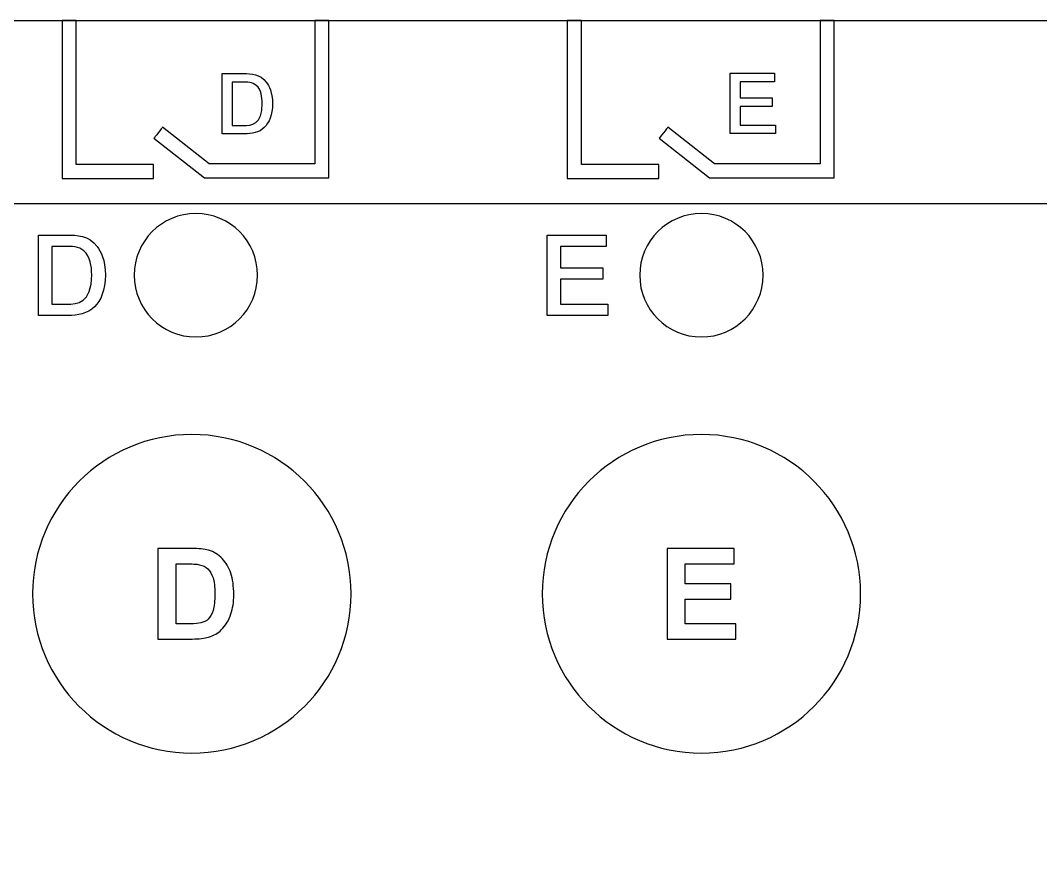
# Model space of a CAD drawing. Header units: millimetres. Extents: x 2151 to 5908, y -441 to 3322.
# Drawn here: x 3249.31 to 3274.94, y 1932.04 to 1953.04 of the extents above; entities that cross this region are included whole.
import ezdxf
from ezdxf.enums import TextEntityAlignment as Align

# ---------------------------------------------------------------- set-up
doc = ezdxf.new("R2010")
doc.units = ezdxf.units.MM
doc.layers.add('2DE_OBJ_Eti-Apparatus', color=7, linetype='Continuous', lineweight=25)
doc.layers.add('Beschriftung', color=7, linetype='Continuous')
doc.layers.add('Gehäuse', color=7, linetype='Continuous')
doc.styles.add('CP_ATTR', font='ARIAL.TTF')

# ---------------------------------------------------------------- blocks, each defined once
blk = doc.blocks.new('2de_eti_9_4352_5ex0yz5')
at = {"linetype": 'Continuous'}
blk.add_line((716, 35), (0, 35), dxfattribs=at)
at = {"linetype": 'ByBlock', "style": 'CP_ATTR', "flags": 9}
for tag, p in [('CURRENT', (0, 5)), ('LINK', (0, 5)), ('CHARACTER', (0, 5)), ('POWER', (0, 5)), ('ORDER-NO', (0, 5)), ('PRODUCT-TYPE', (0, 5)), ('ARTICLE', (0, 5)), ('GROUP', (0, 5)), ('NUMBER', (0, 5)), ('NAME', (0, 5)), ('EL-STATUS', (0, 4.999)), ('FUNCTION', (0, 4.999)), ('ARTICLE-2', (0, 4.999)), ('ARTICLE-1', (0, 4.999)), ('VOLTAGE', (0, 4.999)), ('PRODUCER', (0, 4.999)), ('WEIGHT', (0.001, 5)), ('IP', (0.001, 5)), ('OTHER', (0.001, 5))]:
    blk.add_attdef(tag, text='', height=0.00005, dxfattribs=at).set_placement(p, align=Align.MIDDLE_LEFT)
blk = doc.blocks.new('Gehäuse_12_TE1')
at = {"layer": 'Gehäuse'}
blk.add_lwpolyline([(2.5, 66.5), (213.5, 66.5), (213.5, 24.5), (2.5, 24.5)], close=True, dxfattribs=at)
blk = doc.blocks.new('AKS-2416.03')
at = {"layer": 'Beschriftung'}
for points, knots in [([(48.3393, 66.5), (48.3393, 66.5), (48.6923, 66.5), (48.6923, 66.5), (48.6923, 66.5), (48.6923, 66.5), (48.6923, 62.8807), (48.6923, 62.8807), (48.6923, 62.8807), (48.6923, 62.8807), (50.6384, 62.8807), (50.6384, 62.8807), (50.6384, 62.8807), (50.6384, 62.8807), (50.6384, 62.5279), (50.6384, 62.5279), (50.6384, 62.5279), (50.6384, 62.5279), (48.3393, 62.5279), (48.3393, 62.5279), (48.3393, 62.5279), (48.3393, 62.5279), (48.3393, 66.5), (48.3393, 66.5)], [0, 0, 0, 0, 0.1428571, 0.1428571, 0.1428571, 0.1428572, 0.2857143, 0.2857143, 0.2857143, 0.2857143, 0.4285714, 0.4285714, 0.4285714, 0.4285714, 0.5714286, 0.5714286, 0.5714286, 0.5714286, 0.7142857, 0.7142857, 0.7142857, 0.7142857, 1, 1, 1, 1]), ([(54.6893, 66.5), (54.6893, 66.5), (55.0423, 66.5), (55.0423, 66.5), (55.0423, 66.5), (55.0423, 66.5), (55.0423, 62.5463), (55.0423, 62.5463), (55.0423, 62.5463), (55.0423, 62.5463), (51.9146, 62.5463), (51.9146, 62.5463), (51.9146, 62.5463), (51.9146, 62.5463), (50.6472, 63.541), (50.6472, 63.541), (50.6472, 63.541), (50.6472, 63.541), (50.865, 63.818), (50.865, 63.818), (50.865, 63.818), (50.865, 63.818), (52.0358, 62.8991), (52.0358, 62.8991), (52.0358, 62.8991), (52.0358, 62.8991), (54.6893, 62.8991), (54.6893, 62.8991), (54.6893, 62.8991), (54.6893, 62.8991), (54.6893, 66.5), (54.6893, 66.5)], [0, 0, 0, 0, 0.1111111, 0.1111111, 0.1111111, 0.1111111, 0.2222222, 0.2222222, 0.2222222, 0.2222222, 0.3333333, 0.3333333, 0.3333333, 0.3333333, 0.4444444, 0.4444444, 0.4444444, 0.4444445, 0.5555556, 0.5555556, 0.5555556, 0.5555556, 0.6666667, 0.6666667, 0.6666667, 0.6666667, 0.7777778, 0.7777778, 0.7777778, 0.7777778, 1, 1, 1, 1]), ([(61.3844, 66.5), (61.3844, 66.5), (61.3844, 62.8807), (61.3844, 62.8807), (61.3844, 62.8807), (61.3844, 62.8807), (63.3305, 62.8807), (63.3305, 62.8807), (63.3305, 62.8807), (63.3305, 62.8807), (63.3305, 62.5279), (63.3305, 62.5279), (63.3305, 62.5279), (63.3305, 62.5279), (61.0314, 62.5279), (61.0314, 62.5279), (61.0314, 62.5279), (61.0314, 62.5279), (61.0314, 66.5), (61.0314, 66.5), (61.0314, 66.5), (61.0314, 66.5), (61.3844, 66.5), (61.3844, 66.5)], [0, 0, 0, 0, 0.1428571, 0.1428571, 0.1428571, 0.1428572, 0.2857143, 0.2857143, 0.2857143, 0.2857143, 0.4285714, 0.4285714, 0.4285714, 0.4285714, 0.5714286, 0.5714286, 0.5714286, 0.5714286, 0.7142857, 0.7142857, 0.7142857, 0.7142857, 1, 1, 1, 1]), ([(67.3814, 66.5), (67.3814, 66.5), (67.7344, 66.5), (67.7344, 66.5), (67.7344, 66.5), (67.7344, 66.5), (67.7344, 62.5463), (67.7344, 62.5463), (67.7344, 62.5463), (67.7344, 62.5463), (64.6067, 62.5463), (64.6067, 62.5463), (64.6067, 62.5463), (64.6067, 62.5463), (63.3393, 63.541), (63.3393, 63.541), (63.3393, 63.541), (63.3393, 63.541), (63.5571, 63.818), (63.5571, 63.818), (63.5571, 63.818), (63.5571, 63.818), (64.7279, 62.8991), (64.7279, 62.8991), (64.7279, 62.8991), (64.7279, 62.8991), (67.3814, 62.8991), (67.3814, 62.8991), (67.3814, 62.8991), (67.3814, 62.8991), (67.3814, 66.5), (67.3814, 66.5)], [0, 0, 0, 0, 0.1111111, 0.1111111, 0.1111111, 0.1111111, 0.2222222, 0.2222222, 0.2222222, 0.2222222, 0.3333333, 0.3333333, 0.3333333, 0.3333333, 0.4444444, 0.4444444, 0.4444444, 0.4444445, 0.5555556, 0.5555556, 0.5555556, 0.5555556, 0.6666667, 0.6666667, 0.6666667, 0.6666667, 0.7777778, 0.7777778, 0.7777778, 0.7777778, 1, 1, 1, 1]), ([(52.3634, 63.6495), (52.3634, 63.6495), (52.9243, 63.6495), (52.9243, 63.6495), (52.9243, 63.6495), (53.0957, 63.6495), (53.2926, 63.6812), (53.4196, 63.8103), (53.4196, 63.8103), (53.5403, 63.9331), (53.6249, 64.1236), (53.6249, 64.4072), (53.6249, 64.4072), (53.6249, 64.7036), (53.5403, 64.8517), (53.4683, 64.947), (53.4683, 64.947), (53.3053, 65.1608), (53.0894, 65.165), (52.9031, 65.165), (52.9031, 65.165), (52.9031, 65.165), (52.3634, 65.165), (52.3634, 65.165), (52.3634, 65.165), (52.3634, 65.165), (52.3634, 63.6495), (52.3634, 63.6495)], [0, 0, 0, 0, 0.125, 0.125, 0.125, 0.125, 0.25, 0.25, 0.25, 0.25, 0.375, 0.375, 0.375, 0.375, 0.5, 0.5, 0.5, 0.5, 0.625, 0.625, 0.625, 0.625, 0.75, 0.75, 0.75, 0.75, 1, 1, 1, 1]), ([(65.1237, 63.6564), (65.1237, 63.6564), (66.2646, 63.6564), (66.2646, 63.6564), (66.2646, 63.6564), (66.2646, 63.6564), (66.2646, 63.8701), (66.2646, 63.8701), (66.2646, 63.8701), (66.2646, 63.8701), (65.3734, 63.8701), (65.3734, 63.8701), (65.3734, 63.8701), (65.3734, 63.8701), (65.3734, 64.34), (65.3734, 64.34), (65.3734, 64.34), (65.3734, 64.34), (66.1757, 64.34), (66.1757, 64.34), (66.1757, 64.34), (66.1757, 64.34), (66.1757, 64.5538), (66.1757, 64.5538), (66.1757, 64.5538), (66.1757, 64.5538), (65.3734, 64.5538), (65.3734, 64.5538), (65.3734, 64.5538), (65.3734, 64.5538), (65.3734, 64.9581), (65.3734, 64.9581), (65.3734, 64.9581), (65.3734, 64.9581), (66.2328, 64.9581), (66.2328, 64.9581), (66.2328, 64.9581), (66.2328, 64.9581), (66.2328, 65.1719), (66.2328, 65.1719), (66.2328, 65.1719), (66.2328, 65.1719), (65.1237, 65.1719), (65.1237, 65.1719), (65.1237, 65.1719), (65.1237, 65.1719), (65.1237, 63.6564), (65.1237, 63.6564)], [0, 0, 0, 0, 0.0769231, 0.0769231, 0.0769231, 0.0769231, 0.1538462, 0.1538462, 0.1538462, 0.1538462, 0.2307692, 0.2307692, 0.2307692, 0.2307692, 0.3076923, 0.3076923, 0.3076923, 0.3076923, 0.3846154, 0.3846154, 0.3846154, 0.3846154, 0.4615385, 0.4615385, 0.4615385, 0.4615385, 0.5384615, 0.5384615, 0.5384615, 0.5384615, 0.6153846, 0.6153846, 0.6153846, 0.6153846, 0.6923077, 0.6923077, 0.6923077, 0.6923077, 0.7692308, 0.7692308, 0.7692308, 0.7692308, 0.8461538, 0.8461538, 0.8461538, 0.8461539, 1, 1, 1, 1]), ([(52.6131, 64.9512), (52.6131, 64.9512), (52.846, 64.9512), (52.846, 64.9512), (52.846, 64.9512), (53.0005, 64.9512), (53.1211, 64.9512), (53.2185, 64.8666), (53.2185, 64.8666), (53.3434, 64.7565), (53.3667, 64.5723), (53.3667, 64.4178), (53.3667, 64.4178), (53.3667, 63.8696), (53.0979, 63.8632), (52.8925, 63.8632), (52.8925, 63.8632), (52.8925, 63.8632), (52.6131, 63.8632), (52.6131, 63.8632), (52.6131, 63.8632), (52.6131, 63.8632), (52.6131, 64.9512), (52.6131, 64.9512)], [0, 0, 0, 0, 0.1428571, 0.1428571, 0.1428571, 0.1428572, 0.2857143, 0.2857143, 0.2857143, 0.2857143, 0.4285714, 0.4285714, 0.4285714, 0.4285714, 0.5714286, 0.5714286, 0.5714286, 0.5714286, 0.7142857, 0.7142857, 0.7142857, 0.7142857, 1, 1, 1, 1]), ([(51.6995, 61.6505), (52.5553, 61.6505), (53.2495, 60.9564), (53.2495, 60.1005), (53.2495, 60.1005), (53.2495, 59.2446), (52.5553, 58.5505), (51.6995, 58.5505), (51.6995, 58.5505), (50.8437, 58.5505), (50.1495, 59.2446), (50.1495, 60.1005), (50.1495, 60.1005), (50.1495, 60.9564), (50.8437, 61.6505), (51.6995, 61.6505)], [0, 0, 0, 0, 0.2, 0.2, 0.2, 0.2, 0.4, 0.4, 0.4, 0.4, 0.6, 0.6, 0.6, 0.6, 1, 1, 1, 1]), ([(64.4, 61.6505), (65.2558, 61.6505), (65.95, 60.9564), (65.95, 60.1005), (65.95, 60.1005), (65.95, 59.2446), (65.2558, 58.5505), (64.4, 58.5505), (64.4, 58.5505), (63.5442, 58.5505), (62.85, 59.2446), (62.85, 60.1005), (62.85, 60.1005), (62.85, 60.9564), (63.5442, 61.6505), (64.4, 61.6505)], [0, 0, 0, 0, 0.2, 0.2, 0.2, 0.2, 0.4, 0.4, 0.4, 0.4, 0.6, 0.6, 0.6, 0.6, 1, 1, 1, 1]), ([(47.7445, 59.0901), (47.7445, 59.0901), (48.4924, 59.0901), (48.4924, 59.0901), (48.4924, 59.0901), (48.721, 59.0901), (48.9834, 59.1324), (49.1528, 59.3046), (49.1528, 59.3046), (49.3136, 59.4682), (49.4265, 59.7222), (49.4265, 60.1004), (49.4265, 60.1004), (49.4265, 60.4955), (49.3136, 60.6931), (49.2177, 60.8201), (49.2177, 60.8201), (49.0004, 61.1051), (48.7125, 61.1108), (48.4641, 61.1108), (48.4641, 61.1108), (48.4641, 61.1108), (47.7445, 61.1108), (47.7445, 61.1108), (47.7445, 61.1108), (47.7445, 61.1108), (47.7445, 59.0901), (47.7445, 59.0901)], [0, 0, 0, 0, 0.125, 0.125, 0.125, 0.125, 0.25, 0.25, 0.25, 0.25, 0.375, 0.375, 0.375, 0.375, 0.5, 0.5, 0.5, 0.5, 0.625, 0.625, 0.625, 0.625, 0.75, 0.75, 0.75, 0.75, 1, 1, 1, 1]), ([(60.5249, 59.0901), (60.5249, 59.0901), (62.0461, 59.0901), (62.0461, 59.0901), (62.0461, 59.0901), (62.0461, 59.0901), (62.0461, 59.3751), (62.0461, 59.3751), (62.0461, 59.3751), (62.0461, 59.3751), (60.8579, 59.3751), (60.8579, 59.3751), (60.8579, 59.3751), (60.8579, 59.3751), (60.8579, 60.0016), (60.8579, 60.0016), (60.8579, 60.0016), (60.8579, 60.0016), (61.9275, 60.0016), (61.9275, 60.0016), (61.9275, 60.0016), (61.9275, 60.0016), (61.9275, 60.2867), (61.9275, 60.2867), (61.9275, 60.2867), (61.9275, 60.2867), (60.8579, 60.2867), (60.8579, 60.2867), (60.8579, 60.2867), (60.8579, 60.2867), (60.8579, 60.8257), (60.8579, 60.8257), (60.8579, 60.8257), (60.8579, 60.8257), (62.0037, 60.8257), (62.0037, 60.8257), (62.0037, 60.8257), (62.0037, 60.8257), (62.0037, 61.1108), (62.0037, 61.1108), (62.0037, 61.1108), (62.0037, 61.1108), (60.5249, 61.1108), (60.5249, 61.1108), (60.5249, 61.1108), (60.5249, 61.1108), (60.5249, 59.0901), (60.5249, 59.0901)], [0, 0, 0, 0, 0.0769231, 0.0769231, 0.0769231, 0.0769231, 0.1538462, 0.1538462, 0.1538462, 0.1538462, 0.2307692, 0.2307692, 0.2307692, 0.2307692, 0.3076923, 0.3076923, 0.3076923, 0.3076923, 0.3846154, 0.3846154, 0.3846154, 0.3846154, 0.4615385, 0.4615385, 0.4615385, 0.4615385, 0.5384615, 0.5384615, 0.5384615, 0.5384615, 0.6153846, 0.6153846, 0.6153846, 0.6153846, 0.6923077, 0.6923077, 0.6923077, 0.6923077, 0.7692308, 0.7692308, 0.7692308, 0.7692308, 0.8461538, 0.8461538, 0.8461538, 0.8461539, 1, 1, 1, 1]), ([(48.0775, 60.8257), (48.0775, 60.8257), (48.3879, 60.8257), (48.3879, 60.8257), (48.3879, 60.8257), (48.594, 60.8257), (48.7548, 60.8257), (48.8847, 60.7128), (48.8847, 60.7128), (49.0512, 60.5661), (49.0822, 60.3205), (49.0822, 60.1145), (49.0822, 60.1145), (49.0822, 59.3836), (48.7238, 59.3751), (48.45, 59.3751), (48.45, 59.3751), (48.45, 59.3751), (48.0775, 59.3751), (48.0775, 59.3751), (48.0775, 59.3751), (48.0775, 59.3751), (48.0775, 60.8257), (48.0775, 60.8257)], [0, 0, 0, 0, 0.1428571, 0.1428571, 0.1428571, 0.1428572, 0.2857143, 0.2857143, 0.2857143, 0.2857143, 0.4285714, 0.4285714, 0.4285714, 0.4285714, 0.5714286, 0.5714286, 0.5714286, 0.5714286, 0.7142857, 0.7142857, 0.7142857, 0.7142857, 1, 1, 1, 1]), ([(51.5989, 56.1006), (53.8078, 56.1006), (55.599, 54.3093), (55.599, 52.1007), (55.599, 52.1007), (55.599, 49.8919), (53.8078, 48.1006), (51.5989, 48.1006), (51.5989, 48.1006), (49.3902, 48.1006), (47.599, 49.8919), (47.599, 52.1007), (47.599, 52.1007), (47.599, 54.3093), (49.3902, 56.1006), (51.5989, 56.1006)], [0, 0, 0, 0, 0.2, 0.2, 0.2, 0.2, 0.4, 0.4, 0.4, 0.4, 0.6, 0.6, 0.6, 0.6, 1, 1, 1, 1]), ([(64.3999, 56.1006), (66.6088, 56.1006), (68.4, 54.3093), (68.4, 52.1007), (68.4, 52.1007), (68.4, 49.8919), (66.6088, 48.1006), (64.3999, 48.1006), (64.3999, 48.1006), (62.1912, 48.1006), (60.4, 49.8919), (60.4, 52.1007), (60.4, 52.1007), (60.4, 54.3093), (62.1912, 56.1006), (64.3999, 56.1006)], [0, 0, 0, 0, 0.2, 0.2, 0.2, 0.2, 0.4, 0.4, 0.4, 0.4, 0.6, 0.6, 0.6, 0.6, 1, 1, 1, 1]), ([(50.7465, 53.237), (50.7465, 53.237), (51.5852, 53.237), (51.5852, 53.237), (51.5852, 53.237), (51.7741, 53.237), (51.918, 53.2227), (52.0175, 53.1936), (52.0175, 53.1936), (52.1509, 53.1544), (52.2652, 53.0846), (52.3599, 52.984), (52.3599, 52.984), (52.4551, 52.884), (52.5276, 52.7613), (52.5774, 52.6163), (52.5774, 52.6163), (52.6266, 52.4707), (52.6515, 52.2919), (52.6515, 52.0786), (52.6515, 52.0786), (52.6515, 51.8918), (52.6282, 51.7304), (52.5816, 51.595), (52.5816, 51.595), (52.525, 51.4299), (52.444, 51.296), (52.3382, 51.1939), (52.3382, 51.1939), (52.2588, 51.1161), (52.1514, 51.0557), (52.0159, 51.0124), (52.0159, 51.0124), (51.9149, 50.9801), (51.7794, 50.9642), (51.6095, 50.9642), (51.6095, 50.9642), (51.6095, 50.9642), (50.7465, 50.9642), (50.7465, 50.9642), (50.7465, 50.9642), (50.7465, 50.9642), (50.7465, 53.237), (50.7465, 53.237)], [0, 0, 0, 0, 0.0833333, 0.0833333, 0.0833333, 0.0833333, 0.1666667, 0.1666667, 0.1666667, 0.1666667, 0.25, 0.25, 0.25, 0.25, 0.3333333, 0.3333333, 0.3333333, 0.3333333, 0.4166667, 0.4166667, 0.4166667, 0.4166667, 0.5, 0.5, 0.5, 0.5, 0.5833333, 0.5833333, 0.5833333, 0.5833333, 0.6666667, 0.6666667, 0.6666667, 0.6666667, 0.75, 0.75, 0.75, 0.75, 0.8333333, 0.8333333, 0.8333333, 0.8333333, 1, 1, 1, 1]), ([(63.5358, 50.9642), (63.5358, 50.9642), (63.5358, 53.237), (63.5358, 53.237), (63.5358, 53.237), (63.5358, 53.237), (65.2207, 53.237), (65.2207, 53.237), (65.2207, 53.237), (65.2207, 53.237), (65.2207, 52.8523), (65.2207, 52.8523), (65.2207, 52.8523), (65.2207, 52.8523), (63.9946, 52.8523), (63.9946, 52.8523), (63.9946, 52.8523), (63.9946, 52.8523), (63.9946, 52.3485), (63.9946, 52.3485), (63.9946, 52.3485), (63.9946, 52.3485), (65.1355, 52.3485), (65.1355, 52.3485), (65.1355, 52.3485), (65.1355, 52.3485), (65.1355, 51.9659), (65.1355, 51.9659), (65.1355, 51.9659), (65.1355, 51.9659), (63.9946, 51.9659), (63.9946, 51.9659), (63.9946, 51.9659), (63.9946, 51.9659), (63.9946, 51.3473), (63.9946, 51.3473), (63.9946, 51.3473), (63.9946, 51.3473), (65.2641, 51.3473), (65.2641, 51.3473), (65.2641, 51.3473), (65.2641, 51.3473), (65.2641, 50.9642), (65.2641, 50.9642), (65.2641, 50.9642), (65.2641, 50.9642), (63.5358, 50.9642), (63.5358, 50.9642)], [0, 0, 0, 0, 0.0769231, 0.0769231, 0.0769231, 0.0769231, 0.1538462, 0.1538462, 0.1538462, 0.1538462, 0.2307692, 0.2307692, 0.2307692, 0.2307692, 0.3076923, 0.3076923, 0.3076923, 0.3076923, 0.3846154, 0.3846154, 0.3846154, 0.3846154, 0.4615385, 0.4615385, 0.4615385, 0.4615385, 0.5384615, 0.5384615, 0.5384615, 0.5384615, 0.6153846, 0.6153846, 0.6153846, 0.6153846, 0.6923077, 0.6923077, 0.6923077, 0.6923077, 0.7692308, 0.7692308, 0.7692308, 0.7692308, 0.8461538, 0.8461538, 0.8461538, 0.8461539, 1, 1, 1, 1]), ([(51.2052, 52.8523), (51.2052, 52.8523), (51.2052, 51.3473), (51.2052, 51.3473), (51.2052, 51.3473), (51.2052, 51.3473), (51.5476, 51.3473), (51.5476, 51.3473), (51.5476, 51.3473), (51.6757, 51.3473), (51.7683, 51.3542), (51.8254, 51.369), (51.8254, 51.369), (51.8995, 51.3875), (51.9614, 51.4188), (52.0106, 51.4632), (52.0106, 51.4632), (52.0599, 51.5077), (52.0995, 51.5812), (52.1308, 51.6828), (52.1308, 51.6828), (52.1615, 51.7844), (52.1773, 51.9236), (52.1773, 52.0993), (52.1773, 52.0993), (52.1773, 52.2749), (52.1615, 52.4094), (52.1308, 52.5035), (52.1308, 52.5035), (52.0995, 52.5977), (52.0561, 52.6713), (52.0006, 52.7237), (52.0006, 52.7237), (51.9445, 52.7766), (51.8736, 52.8121), (51.7879, 52.8306), (51.7879, 52.8306), (51.7238, 52.8454), (51.5984, 52.8523), (51.4111, 52.8523), (51.4111, 52.8523), (51.4111, 52.8523), (51.2052, 52.8523), (51.2052, 52.8523)], [0, 0, 0, 0, 0.0833333, 0.0833333, 0.0833333, 0.0833333, 0.1666667, 0.1666667, 0.1666667, 0.1666667, 0.25, 0.25, 0.25, 0.25, 0.3333333, 0.3333333, 0.3333333, 0.3333333, 0.4166667, 0.4166667, 0.4166667, 0.4166667, 0.5, 0.5, 0.5, 0.5, 0.5833333, 0.5833333, 0.5833333, 0.5833333, 0.6666667, 0.6666667, 0.6666667, 0.6666667, 0.75, 0.75, 0.75, 0.75, 0.8333333, 0.8333333, 0.8333333, 0.8333333, 1, 1, 1, 1])]:
    blk.add_open_spline(points, degree=3, knots=knots, dxfattribs=at)
at = {"layer": 'Gehäuse'}
blk.add_blockref('Gehäuse_12_TE1', (0, 0), dxfattribs=at)
blk = doc.blocks.new('MDT_CAD_AKS-241603')
blk.add_blockref('AKS-2416.03', (10, 10))

msp = doc.modelspace()

# ---------------------------------------------------------------- block references
msp.add_blockref('MDT_CAD_AKS-241603', (3192.016, 1876.54))
at = {"layer": '2DE_OBJ_Eti-Apparatus'}
msp.add_blockref('2de_eti_9_4352_5ex0yz5', (3168.016, 1913.431), dxfattribs=at)

doc.saveas('drawing.dxf')
